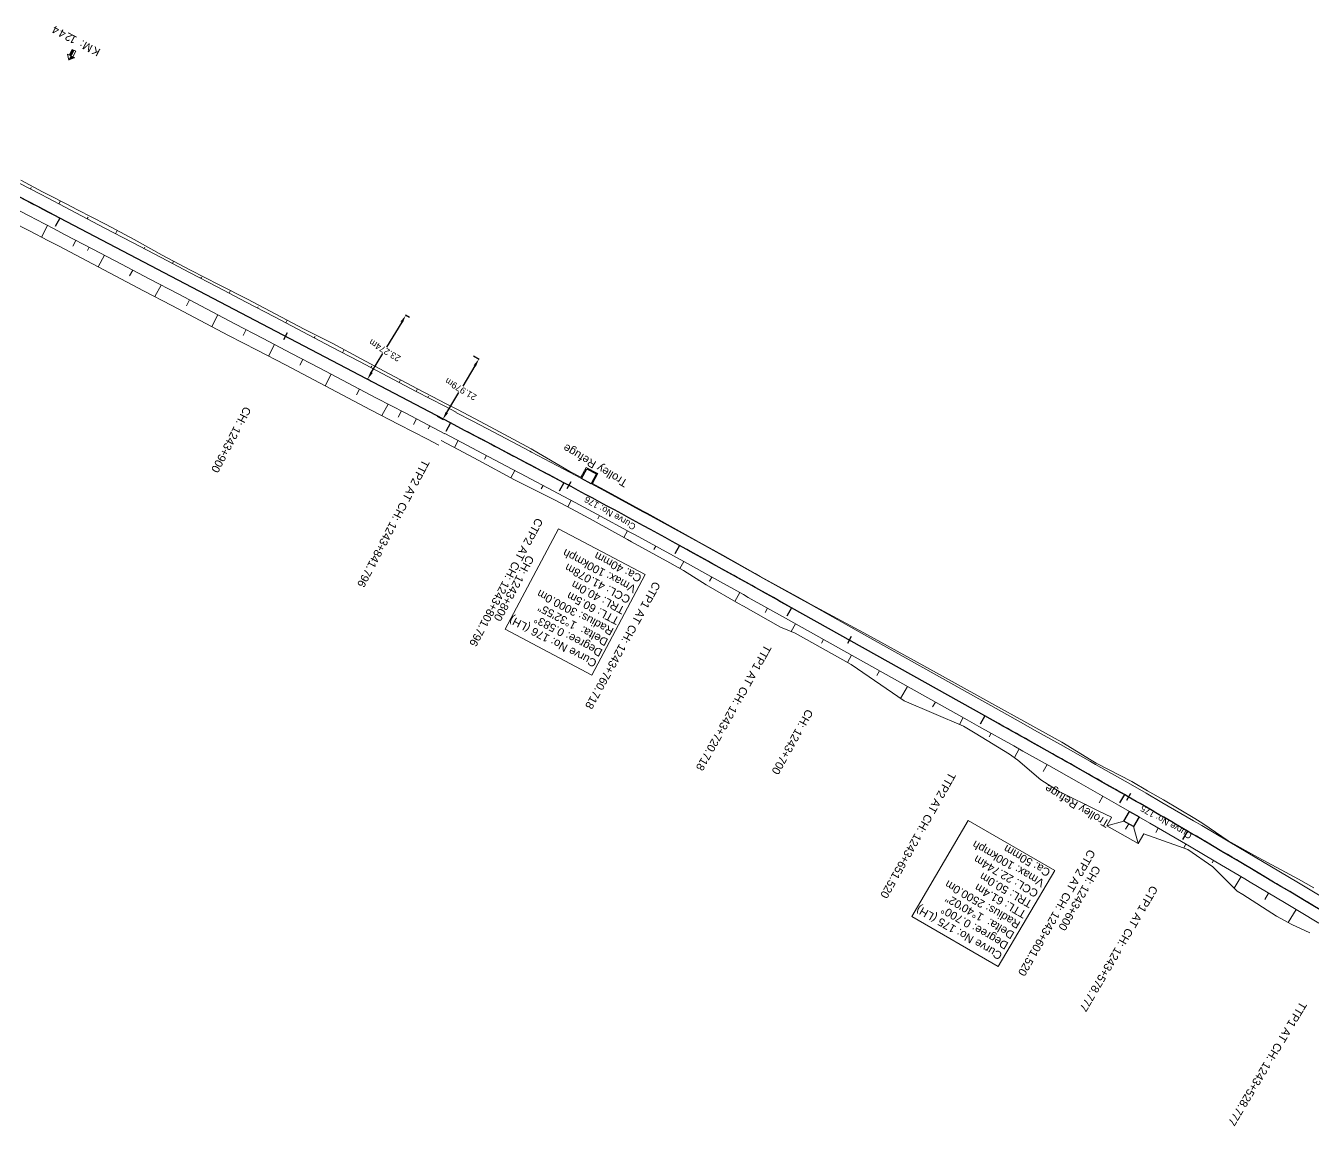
# Model space of a CAD drawing. Header units: metres. Extents: x 593990 to 610403, y 3402023 to 3411833.
# Drawn here: x 599997.9 to 600399.8, y 3407943.1 to 3408287 of the extents above; entities that cross this region are included whole.
import ezdxf

# ---------------------------------------------------------------- set-up
doc = ezdxf.new("R2010")
doc.units = ezdxf.units.M
doc.header["$MEASUREMENT"] = 0
doc.header["$PDSIZE"] = 1
doc.linetypes.add('CENTER2', pattern=[1.125, 0.75, -0.125, 0.125, -0.125])
for name, color, linetype, lineweight in [('C-ALIG-DG-LINE', 1, 'CENTER2', 70), ('C-ALIG-LABL-DG', 1, 'Continuous', 25), ('C-ALIG-LABL-DG-MARK', 1, 'Continuous', 25), ('Km post', 1, 'Continuous', 13), ('Proposed Curve_Details', 10, 'Continuous', 0), ('PROPOSED DFCC TOE LINE', 18, 'Continuous', 0), ('PROPOSED DFCC TOE SLOPES', 239, 'Continuous', 0), ('PROPOSED DFCC TRACK', 1, 'Continuous', 0), ('PROPOSED FORMATION LINE - PLAN', 187, 'Continuous', 0)]:
    doc.layers.add(name, color=color, linetype=linetype, lineweight=lineweight)
doc.layers.add('Trolley Refuse', color=10, linetype='Continuous')
doc.styles.add('Arial', font='arial.ttf')
doc.styles.get("Standard").update_dxf_attribs({"font": 'arial.ttf'})
doc.styles.add('Style-Arial', font='arial.ttf')
doc.dimstyles.get("Standard").update_dxf_attribs({"dimtxt": 0.18, "dimasz": 0.18, "dimexe": 0.18, "dimexo": 0.0625, "dimgap": 0.09, "dimtad": 0, "dimtih": 1, "dimtoh": 1, "dimdec": 4, "dimzin": 0, "dimdsep": 46, "dimtxsty": 'Standard', "dimcen": 0.09, "dimadec": 0, "dimazin": 0, "dimtfac": 1, "dimtdec": 4, "dimtofl": 0, "dimtmove": 0, "dimatfit": 3, "dimfxl": 1, "dimtolj": 1, "dimtzin": 0, "dimarcsym": 0})

# ---------------------------------------------------------------- blocks, each defined once
blk = doc.blocks.new('*D141')
at = {"layer": 'Defpoints', "color": 0, "transparency": 16777216}
for p in [(600137.59, 3408184), (600139.38, 3408182.93), (600126.3, 3408165.15)]:
    blk.add_point(p, dxfattribs=at)
at = {"layer": 'PROPOSED DFCC TRACK', "color": 0, "lineweight": -2, "transparency": 16777216}
for p, q in [((600138.09, 3408180.79), (600134.32, 3408174.49)), ((600137.7, 3408183.94), (600139.49, 3408182.87)), ((600129.37, 3408166.22), (600133.14, 3408172.52)), ((600126.4, 3408165.08), (600128.19, 3408164.01))]:
    blk.add_line(p, q, dxfattribs=at)
at = {"layer": 'PROPOSED DFCC TRACK', "color": 0, "transparency": 16777216}
for points in [[(600137.74, 3408181), (600138.45, 3408180.57), (600139.38, 3408182.93)], [(600129.01, 3408166.43), (600129.73, 3408166.01), (600128.09, 3408164.07)]]:
    blk.add_solid(points, dxfattribs=at)
at = {"layer": 'PROPOSED DFCC TRACK', "color": 0, "lineweight": 0, "transparency": 16777216, "insert": (600133.73, 3408173.5), "char_height": 2, "attachment_point": 5, "rotation": 149, "style": 'Style-Arial'}
blk.add_mtext('\\A1;21.979m', dxfattribs=at)
blk = doc.blocks.new('TerminatorOpen_0.5')
at = {"color": 0, "linetype": 'ByBlock', "lineweight": -2}
for q in [(-1, 0.25), (-1, 0), (-1, -0.25)]:
    blk.add_line((0, 0), q, dxfattribs=at)
blk = doc.blocks.new('*D142')
at = {"layer": 'Defpoints', "color": 0, "transparency": 16777216}
for p in [(600116.57, 3408196.58), (600117.85, 3408195.81), (600105.87, 3408175.86)]:
    blk.add_point(p, dxfattribs=at)
at = {"layer": 'PROPOSED DFCC TRACK', "color": 0, "lineweight": -2, "transparency": 16777216}
for p, q in [((600117.74, 3408195.88), (600116.47, 3408196.64)), ((600115.29, 3408194.44), (600110.58, 3408186.6)), ((600105.88, 3408178.77), (600109.4, 3408184.63)), ((600105.76, 3408175.92), (600104.49, 3408176.69))]:
    blk.add_line(p, q, dxfattribs=at)
at = {"layer": 'PROPOSED DFCC TRACK', "color": 0, "transparency": 16777216}
for points in [[(600114.93, 3408194.65), (600115.64, 3408194.22), (600116.57, 3408196.58)], [(600105.53, 3408178.98), (600106.24, 3408178.55), (600104.6, 3408176.62)]]:
    blk.add_solid(points, dxfattribs=at)
at = {"layer": 'PROPOSED DFCC TRACK', "color": 0, "lineweight": 0, "transparency": 16777216, "insert": (600109.99, 3408185.62), "char_height": 2, "attachment_point": 5, "rotation": 149, "style": 'Style-Arial'}
blk.add_mtext('\\A1;23.274m', dxfattribs=at)
blk = doc.blocks.new('Tick Hor')
blk.add_lwpolyline([(-0.5, 0), (0.5, 0)])
blk = doc.blocks.new('KM Post')
at = {"layer": 'Km post', "lineweight": 13}
h = blk.add_hatch(color=256, dxfattribs=at)
h.paths.add_polyline_path([(0, -8.9), (1.6, -8.9), (1.6, -3.8), (0, -3.8)])
h.paths.add_polyline_path([(0, -3.8), (0, 0), (-3.4, -3.8)])
for p, q in [((0, -8.9), (0, 0)), ((3.1, -3.8), (0, 0)), ((3.1, -3.8), (-3.4, -3.8))]:
    blk.add_line(p, q, dxfattribs=at)
blk.add_lwpolyline([(1.6, -3.8), (1.6, -8.9), (-1.6, -8.9), (-1.6, -3.8)], dxfattribs=at)

msp = doc.modelspace()

# ---------------------------------------------------------------- linework, layer by layer
at = {"layer": 'C-ALIG-DG-LINE', "color": 1, "linetype": 'Continuous', "lineweight": 30, "flags": 128}
for points in [[(600008.5116, 3408226.9181), (600006.7975, 3408227.817), (600005.0835, 3408228.716), (600003.3695, 3408229.6152), (600001.6556, 3408230.5145), (599999.9419, 3408231.414), (599998.2283, 3408232.3139), (599996.5149, 3408233.2141)], [(600130.4873, 3408162.9487), (600008.5116, 3408226.9181)], [(600165.8699, 3408144.2922), (600164.7311, 3408144.8989), (600163.592, 3408145.505), (600162.4527, 3408146.1107), (600161.3132, 3408146.716), (600160.1734, 3408147.3209), (600159.0334, 3408147.9253), (600157.8932, 3408148.5293), (600156.7528, 3408149.133), (600155.6122, 3408149.7363), (600154.4714, 3408150.3392), (600153.3304, 3408150.9419), (600152.1893, 3408151.5442), (600151.048, 3408152.1462), (600149.9066, 3408152.7479), (600148.765, 3408153.3493), (600147.6233, 3408153.9505), (600146.4815, 3408154.5515), (600145.3395, 3408155.1522), (600144.1975, 3408155.7527), (600143.0553, 3408156.3531), (600141.9131, 3408156.9532), (600140.7707, 3408157.5532), (600139.6283, 3408158.1531), (600138.4858, 3408158.7528), (600137.3433, 3408159.3524), (600136.2007, 3408159.952), (600135.0581, 3408160.5514), (600133.9154, 3408161.1508), (600132.7727, 3408161.7501), (600131.63, 3408162.3494), (600130.4873, 3408162.9487)], [(600236.9397, 3408105.2732), (600235.8136, 3408105.9031), (600234.6875, 3408106.533), (600233.5614, 3408107.1629), (600232.4352, 3408107.7928), (600231.3091, 3408108.4226), (600230.1828, 3408109.0523), (600229.0565, 3408109.6819), (600227.9302, 3408110.3114), (600226.8038, 3408110.9408), (600225.6773, 3408111.57), (600224.5507, 3408112.1991), (600223.424, 3408112.828), (600222.2972, 3408113.4567), (600221.1704, 3408114.0853), (600220.0433, 3408114.7136), (600218.9162, 3408115.3416), (600217.7889, 3408115.9695), (600216.6615, 3408116.597), (600215.5339, 3408117.2243), (600214.4061, 3408117.8513), (600213.2782, 3408118.4779), (600212.1501, 3408119.1043), (600211.0218, 3408119.7302), (600209.8933, 3408120.3559), (600208.7645, 3408120.9811), (600207.6356, 3408121.606), (600206.5065, 3408122.2304), (600205.3771, 3408122.8545), (600204.2474, 3408123.4781), (600203.1176, 3408124.1012), (600201.9874, 3408124.7239)], [(600297.3306, 3408071.4901), (600236.9397, 3408105.2732)], [(600340.8851, 3408046.9345), (600339.4852, 3408047.7355), (600338.0847, 3408048.5356), (600336.6838, 3408049.3349), (600335.2824, 3408050.1334), (600333.8806, 3408050.9311), (600332.4784, 3408051.7281), (600331.0757, 3408052.5243), (600329.6726, 3408053.3198), (600328.2691, 3408054.1146), (600326.8653, 3408054.9088), (600325.4612, 3408055.7024), (600324.0567, 3408056.4954), (600322.6519, 3408057.2879), (600321.2467, 3408058.0798), (600319.8414, 3408058.8712), (600318.4357, 3408059.6621), (600317.0298, 3408060.4527), (600315.6237, 3408061.2428), (600314.2173, 3408062.0325), (600312.8108, 3408062.8219), (600311.4041, 3408063.6109), (600309.9972, 3408064.3997), (600308.5902, 3408065.1882), (600307.183, 3408065.9764), (600305.7757, 3408066.7645), (600304.3684, 3408067.5523), (600302.9609, 3408068.3401), (600301.5534, 3408069.1277), (600300.1458, 3408069.9152), (600298.7382, 3408070.7027), (600297.3306, 3408071.4901)], [(600400.7949, 3408011.673), (600399.4107, 3408012.501), (600398.0265, 3408013.3288), (600396.6422, 3408014.1566), (600395.2578, 3408014.9842), (600393.8733, 3408015.8116), (600392.4887, 3408016.6389), (600391.104, 3408017.4659), (600389.7191, 3408018.2927), (600388.334, 3408019.1191), (600386.9488, 3408019.9453), (600385.5633, 3408020.7711), (600384.1776, 3408021.5965), (600382.7917, 3408022.4215), (600381.4055, 3408023.2461), (600380.0191, 3408024.0702), (600378.6323, 3408024.8939), (600377.2452, 3408025.717), (600375.8579, 3408026.5395), (600374.4701, 3408027.3615), (600373.082, 3408028.1829), (600371.6936, 3408029.0037), (600370.3047, 3408029.8238), (600368.9155, 3408030.6431), (600367.5258, 3408031.4618), (600366.1356, 3408032.2797), (600364.745, 3408033.0969), (600363.354, 3408033.9132), (600361.9624, 3408034.7287), (600360.5703, 3408035.5433)]]:
    msp.add_lwpolyline(points, dxfattribs=at)
for points in [[(600201.9874, 3408124.7239, 0.0034232), (600165.8699, 3408144.2922)], [(600360.5703, 3408035.5433, 0.00227436), (600340.8851, 3408046.9345)]]:
    msp.add_lwpolyline(points, format="xyb", dxfattribs=at)
at = {"layer": 'C-ALIG-LABL-DG-MARK', "color": 1, "linetype": 'Continuous', "lineweight": 25}
for p, q in [((600008.5116, 3408226.9181), (600007.1182, 3408224.2613)), ((600130.4873, 3408162.9487), (600129.094, 3408160.2919)), ((600165.8699, 3408144.2922), (600164.4589, 3408141.6447)), ((600201.9874, 3408124.7239), (600200.5403, 3408122.096)), ((600236.9397, 3408105.2732), (600235.4751, 3408102.655)), ((600297.3306, 3408071.4901), (600295.866, 3408068.8719)), ((600340.8851, 3408046.9345), (600339.3944, 3408044.3311)), ((600360.5703, 3408035.5433), (600359.056, 3408032.9536))]:
    msp.add_line(p, q, dxfattribs=at)
at = {"layer": 'Proposed Curve_Details'}
for points in [[(600174.614, 3408084.2679), (600191.2958, 3408115.6384), (600164.2496, 3408129.9317), (600147.5679, 3408098.5613)], [(600301.4872, 3407993.2245), (600319.1329, 3408023.222), (600292.1648, 3408038.8275), (600274.5191, 3408008.8301)]]:
    msp.add_lwpolyline(points, close=True, dxfattribs=at)
at = {"layer": 'PROPOSED DFCC TOE LINE'}
for p, q in [((599999.6504, 3408236.4324), (599999.4147, 3408235.984)), ((600008.269, 3408231.3363), (600008.7635, 3408232.2788)), ((600017.3894, 3408227.196), (600017.1249, 3408226.6917)), ((600004.7366, 3408224.6007), (600002.8537, 3408220.9988)), ((600025.9809, 3408222.0473), (600026.5015, 3408223.0398)), ((600012.6482, 3408218.1544), (600013.5951, 3408219.9612)), ((600035.0601, 3408217.8283), (600034.8369, 3408217.4028)), ((600022.4511, 3408215.3167), (600020.5513, 3408211.6942)), ((600043.693, 3408212.7583), (600044.064, 3408213.4659)), ((600030.3562, 3408208.8591), (600031.3071, 3408210.6722)), ((600040.1632, 3408206.0277), (600038.2602, 3408202.3993)), ((600052.732, 3408208.4629), (600052.549, 3408208.1138)), ((600048.0655, 3408199.5649), (600049.0192, 3408201.3833)), ((600061.405, 3408203.4694), (600061.8327, 3408204.2849)), ((600057.8752, 3408196.7388), (600055.9575, 3408193.0823)), ((600070.4894, 3408199.2604), (600070.261, 3408198.8249)), ((600079.117, 3408194.1804), (600079.5666, 3408195.0378)), ((600065.7712, 3408190.2639), (600066.7312, 3408192.0943)), ((600088.2165, 3408190.0003), (600087.973, 3408189.536)), ((600075.5872, 3408187.4499), (600073.6827, 3408183.8184)), ((600096.829, 3408184.8915), (600097.3337, 3408185.8539)), ((600083.4996, 3408181.0062), (600084.4432, 3408182.8054)), ((600105.9077, 3408180.6716), (600105.685, 3408180.247)), ((600093.2992, 3408178.1609), (600091.4067, 3408174.5523)), ((600101.2024, 3408171.6997), (600102.1552, 3408173.5164)), ((600114.541, 3408175.6025), (600114.9507, 3408176.3836)), ((600111.0112, 3408168.872), (600109.116, 3408165.2583)), ((600123.5995, 3408171.3441), (600123.397, 3408170.9581)), ((600118.9258, 3408162.4324), (600119.8672, 3408164.2275))]:
    msp.add_line(p, q, dxfattribs=at)
at = {"layer": 'PROPOSED DFCC TOE LINE', "lineweight": 0, "flags": 128}
for points in [[(599996.3403, 3408238.7363), (600003.1581, 3408235.1683), (600005.2006, 3408234.1111), (600010.7765, 3408231.2435), (600014.0942, 3408229.5402), (600022.9777, 3408224.9482), (600031.7717, 3408220.1855), (600040.5352, 3408215.3646), (600049.3419, 3408210.626), (600058.2594, 3408206.0989), (600067.177, 3408201.5719), (600076.0133, 3408196.8898), (600084.881, 3408192.2677), (600093.8128, 3408187.7677), (600102.5997, 3408182.9915), (600111.411, 3408178.2617), (600120.2447, 3408173.5747), (600129.1221, 3408168.9711), (600132.6719, 3408167.1124)], [(600132.6719, 3408167.1124), (600137.9799, 3408164.3328), (600144.5085, 3408160.9666), (600155.6473, 3408154.9325), (600156.24, 3408154.6063), (600167.7553, 3408147.8277), (600171.2478, 3408145.9995), (600172.9146, 3408149.1021), (600176.5394, 3408147.1549), (600174.8841, 3408144.0735), (600179.8676, 3408141.4032), (600190.6555, 3408135.4623), (600191.8783, 3408134.7906), (600203.8752, 3408128.1538), (600208.1721, 3408125.7561), (600215.522, 3408121.6332), (600225.615, 3408115.9377), (600227.1405, 3408115.0744), (600238.8213, 3408108.6386), (600243.1304, 3408106.275), (600260.7274, 3408096.7655), (600278.2361, 3408087.0982), (600295.7464, 3408077.4336), (600299.4997, 3408075.362), (600310.4448, 3408069.318), (600313.258, 3408067.7624), (600321.3877, 3408063.2581), (600330.5593, 3408057.6893), (600332.1024, 3408056.7832), (600343.2241, 3408051.0138), (600348.1536, 3408048.1041), (600353.052, 3408045.2553), (600362.8785, 3408039.4957), (600365.3877, 3408037.8834), (600373.2641, 3408032.4607), (600382.4727, 3408027.4325), (600384.2535, 3408026.4615), (600395.2498, 3408020.4795), (600400.039, 3408017.8171)], [(600398.7375, 3408003.734), (600393.1852, 3408006.3556), (600388.3988, 3408009.0115), (600377.8556, 3408015.7061), (600376.1349, 3408016.7681), (600368.4649, 3408024.3353), (600360.6498, 3408029.8024), (600357.8199, 3408030.8448), (600346.9821, 3408034.7216), (600345.2159, 3408031.6206), (600335.4077, 3408037.2071), (600336.8984, 3408039.8243), (600336.8339, 3408039.854), (600332.6918, 3408041.917), (600320.5218, 3408047.9511), (600314.8012, 3408051.5529), (600307.63, 3408057.725), (600305.0031, 3408059.6047), (600294.3477, 3408066.1523), (600290.6181, 3408068.2662), (600272.1366, 3408076.1946), (600255.577, 3408087.5586), (600238.1432, 3408097.3598), (600233.5617, 3408099.2365), (600221.9426, 3408105.7663), (600220.4044, 3408106.6024), (600210.3794, 3408112.376), (600203.2488, 3408116.8483), (600198.9731, 3408119.2521), (600187.0336, 3408125.8972), (600185.8163, 3408126.5691), (600175.0516, 3408132.4657), (600168.2939, 3408136.1265), (600163.0277, 3408138.9574), (600151.1317, 3408144.9357), (600150.537, 3408145.2545), (600139.3846, 3408151.2139), (600132.9127, 3408154.6743), (600127.6429, 3408157.523)]]:
    msp.add_lwpolyline(points, dxfattribs=at)
at = {"layer": 'PROPOSED DFCC TOE LINE', "flags": 128}
msp.add_lwpolyline([(600126.8528, 3408156.0165), (600123.2992, 3408157.8681), (600114.4309, 3408162.489), (600105.5625, 3408167.1099), (600096.6974, 3408171.737), (600087.8693, 3408176.4347), (600079.0036, 3408181.0606), (600070.1251, 3408185.6623), (600061.2583, 3408190.2862), (600052.4134, 3408194.9518), (600043.5672, 3408199.615), (600034.7119, 3408204.2609), (600025.8573, 3408208.908), (600017.0037, 3408213.557), (600008.1543, 3408218.2142), (600004.8542, 3408219.9509), (599999.298, 3408222.8611), (599997.2596, 3408223.9307), (599993.699, 3408225.8012), (599993.0504, 3408224.5664), (599986.5275, 3408227.9873), (599987.176, 3408229.225)], dxfattribs=at)
at = {"layer": 'PROPOSED DFCC TOE SLOPES', "flags": 128}
for points in [[(600017.7572, 3408217.8349), (600017.2327, 3408216.8348)], [(600119.8267, 3408172.7741), (600120.2462, 3408173.574)], [(600115.1732, 3408166.7457), (600114.1558, 3408164.8056)], [(600124.0292, 3408162.1012), (600123.4929, 3408161.0786)], [(600132.8842, 3408157.457), (600131.7529, 3408155.3013)], [(600141.7351, 3408152.8093), (600141.1498, 3408151.6963)], [(600150.5773, 3408148.1532), (600149.3744, 3408145.8758)], [(600167.6346, 3408147.601), (600167.7553, 3408147.8277)], [(600159.4065, 3408143.4758), (600158.841, 3408142.4107)], [(600180.6497, 3408140.7963), (600180.7227, 3408140.9322)], [(600180.6611, 3408140.7901), (600180.7345, 3408140.9257)], [(600168.2245, 3408138.7826), (600167.1368, 3408136.7485)], [(600177.0218, 3408134.0565), (600176.466, 3408133.0259)], [(600189.3812, 3408135.8929), (600189.4943, 3408136.1018)], [(600189.3938, 3408135.8861), (600189.5076, 3408136.0944)], [(600185.8036, 3408129.3011), (600184.6616, 3408127.2016)], [(600198.2151, 3408131.1752), (600198.2612, 3408131.2595)], [(600198.2222, 3408131.1713), (600198.2684, 3408131.2556)], [(600194.5692, 3408124.5113), (600193.9798, 3408123.4353)], [(600206.9412, 3408126.2737), (600207.0124, 3408126.4033)], [(600206.9532, 3408126.267), (600207.0248, 3408126.3963)], [(600215.7242, 3408121.4637), (600215.7476, 3408121.5059)], [(600215.7319, 3408121.4594), (600215.7554, 3408121.5015)], [(600203.3251, 3408119.703), (600202.1052, 3408117.4912)], [(600224.4448, 3408116.5515), (600224.4646, 3408116.5869)], [(600224.4491, 3408116.5491), (600224.4688, 3408116.5845)], [(600212.0629, 3408114.8629), (600211.3356, 3408113.5535)], [(600227.1293, 3408115.0543), (600227.1405, 3408115.0744)], [(600220.7933, 3408110.0004), (600219.2642, 3408107.2591)], [(600229.5206, 3408105.1248), (600228.7513, 3408103.7485)], [(600238.2477, 3408100.2446), (600236.9155, 3408097.8627)], [(600246.9747, 3408095.3627), (600246.3432, 3408094.2338)], [(600255.7019, 3408090.4806), (600254.4286, 3408088.2043)], [(600264.4292, 3408085.5985), (600263.5976, 3408084.1119)], [(600273.1565, 3408080.7164), (600271.0458, 3408076.9432)], [(600281.8838, 3408075.8343), (600281.0218, 3408074.2935)], [(600290.6109, 3408070.9523), (600289.4003, 3408068.7886)], [(600299.3372, 3408066.0697), (600298.7159, 3408064.9597)], [(600308.0604, 3408061.1862), (600306.5523, 3408058.4961)], [(600316.7747, 3408056.2934), (600315.554, 3408054.1245)], [(600334.1607, 3408046.4489), (600332.9924, 3408044.3991)], [(600340.7183, 3408038.6634), (600335.4077, 3408037.2071)], [(600342.2389, 3408037.7973), (600341.2754, 3408036.1056)], [(600343.7596, 3408036.9312), (600345.2159, 3408031.6206)], [(600351.4748, 3408036.4959), (600350.6624, 3408035.0958)], [(600360.1042, 3408031.4707), (600359.3977, 3408030.2636)], [(600368.7119, 3408026.408), (600368.2429, 3408025.6133)], [(600377.3075, 3408021.3175), (600375.1708, 3408017.7192)], [(600385.8941, 3408016.2047), (600384.6827, 3408014.1725)], [(600394.4777, 3408011.0813), (600392.0353, 3408006.9937)]]:
    msp.add_lwpolyline(points, dxfattribs=at)
at = {"layer": 'PROPOSED DFCC TRACK', "linetype": 'Continuous', "lineweight": 30}
msp.add_line((600130.4881, 3408162.9483), (600008.5089, 3408226.9195), dxfattribs=at)
at = {"layer": 'PROPOSED DFCC TRACK', "linetype": 'Continuous', "lineweight": 30, "flags": 128}
msp.add_lwpolyline([(600008.5089, 3408226.9195), (600001.8671, 3408230.4035), (599995.2273, 3408233.891), (599988.5912, 3408237.3856), (599981.9608, 3408240.8909), (599975.3379, 3408244.4104), (599968.7244, 3408247.9476), (599962.1224, 3408251.506), (599955.5337, 3408255.0893)], dxfattribs=at)
msp.add_lwpolyline([(600403.5609, 3408010.0183), (600398.1973, 3408013.2267), (600392.8326, 3408016.4335), (600387.466, 3408019.6368), (600382.0964, 3408022.8352), (600376.7228, 3408026.0268), (600371.3442, 3408029.2101), (600365.9596, 3408032.3832), (600360.5681, 3408035.5446, 0.00227383), (600340.8875, 3408046.9331), (600335.46, 3408050.0323), (600330.0258, 3408053.1196), (600324.5858, 3408056.1968), (600319.141, 3408059.2654), (600313.6923, 3408062.3272), (600308.2408, 3408065.3839), (600302.7874, 3408068.4372), (600297.333, 3408071.4888), (600236.9389, 3408105.2736), (600232.5751, 3408107.7145), (600228.2109, 3408110.1545), (600223.8457, 3408112.5927), (600219.4789, 3408115.0281), (600215.1102, 3408117.4599), (600210.7388, 3408119.8871), (600206.3645, 3408122.3089), (600201.9866, 3408124.7243, 0.00342304), (600165.8707, 3408144.2918), (600161.4564, 3408146.64), (600157.0387, 3408148.9817), (600152.6181, 3408151.3179), (600148.195, 3408153.6495), (600143.77, 3408155.9774), (600139.3435, 3408158.3026), (600134.9161, 3408160.6259), (600130.4881, 3408162.9483)], format="xyb", dxfattribs=at)
at = {"layer": 'PROPOSED FORMATION LINE - PLAN', "flags": 128}
for points in [[(600132.253, 3408166.3136), (600128.7044, 3408168.1746), (600119.8484, 3408172.8191), (600110.9924, 3408177.4636), (600102.1364, 3408182.108), (600093.2804, 3408186.7525), (600084.4244, 3408191.397), (600075.5684, 3408196.0415), (600066.7124, 3408200.6859), (600057.8564, 3408205.3304), (600049.0004, 3408209.9749), (600040.1444, 3408214.6194), (600031.2883, 3408219.2638), (600022.4323, 3408223.9083), (600013.5763, 3408228.5528), (600010.2737, 3408230.2848), (600004.7211, 3408233.1973), (600002.6845, 3408234.266), (599995.8717, 3408237.8455)], [(600128.7232, 3408159.583), (600125.1746, 3408161.4441), (600116.3186, 3408166.0885), (600107.4626, 3408170.733), (600098.6066, 3408175.3775), (600089.7506, 3408180.022), (600080.8946, 3408184.6664), (600072.0386, 3408189.3109), (600063.1826, 3408193.9554), (600054.3266, 3408198.5998), (600045.4706, 3408203.2443), (600036.6146, 3408207.8888), (600027.7585, 3408212.5333), (600018.9025, 3408217.1777), (600010.0465, 3408221.8222), (600006.744, 3408223.5542), (600001.1828, 3408226.4535), (599999.1424, 3408227.5177), (599992.3145, 3408231.0834)], [(600405.4861, 3408013.2363), (600399.4566, 3408016.843), (600394.7559, 3408019.6527), (600384.0136, 3408026.0581), (600382.2714, 3408027.0939), (600373.2512, 3408032.4389), (600365.0319, 3408037.2765), (600362.461, 3408038.7818), (600352.6189, 3408044.507), (600347.7129, 3408047.3386), (600342.7509, 3408050.1874), (600331.875, 3408056.382), (600330.3184, 3408057.2637), (600320.9799, 3408062.5335), (600312.8776, 3408067.084), (600310.0736, 3408068.6555), (600299.1638, 3408074.7615), (600295.4224, 3408076.8545), (600277.9679, 3408086.6186), (600260.5133, 3408096.3828), (600243.0588, 3408106.147), (600238.7697, 3408108.5464), (600227.1293, 3408115.0543), (600225.5988, 3408115.9088), (600215.4744, 3408121.5477), (600208.1037, 3408125.6323), (600203.7955, 3408128.0092), (600191.7717, 3408134.5948), (600190.5465, 3408135.2619), (600179.7179, 3408141.1255), (600172.9252, 3408144.7745), (600167.6345, 3408147.6011), (600155.8434, 3408153.8556), (600155.2454, 3408154.1714), (600144.0388, 3408160.0725), (600137.5358, 3408163.4863), (600132.2298, 3408166.2693)], [(600401.6357, 3408006.8002), (600395.6074, 3408010.4061), (600390.9094, 3408013.2142), (600380.1792, 3408019.6123), (600378.4398, 3408020.6465), (600369.4371, 3408025.9812), (600361.2385, 3408030.8065), (600358.6751, 3408032.3074), (600348.8625, 3408038.0155), (600343.9711, 3408040.8386), (600339.0241, 3408043.6789), (600328.1766, 3408049.8573), (600326.6235, 3408050.7371), (600317.302, 3408055.9972), (600309.2096, 3408060.5421), (600306.408, 3408062.1123), (600295.5022, 3408068.2161), (600291.7608, 3408070.309), (600274.3063, 3408080.0732), (600256.8517, 3408089.8374), (600239.3972, 3408099.6015), (600235.1081, 3408102.0009), (600223.4726, 3408108.5061), (600221.9435, 3408109.3598), (600211.8323, 3408114.9914), (600204.4757, 3408119.0682), (600200.1777, 3408121.4395), (600188.1839, 3408128.0086), (600186.9617, 3408128.674), (600176.1602, 3408134.523), (600169.3844, 3408138.1629), (600164.1069, 3408140.9825), (600152.3404, 3408147.2239), (600151.7434, 3408147.5392), (600140.5505, 3408153.433), (600134.0514, 3408156.8448), (600128.7465, 3408159.6273)]]:
    msp.add_lwpolyline(points, dxfattribs=at)
at = {"layer": 'Trolley Refuse'}
for points in [[(600173.0399, 3408148.6859), (600176.1232, 3408147.0296), (600174.4669, 3408143.9463), (600171.3836, 3408145.6027)], [(600342.4505, 3408041.7047), (600345.4918, 3408039.9725), (600343.7596, 3408036.9312), (600340.7183, 3408038.6634)]]:
    msp.add_lwpolyline(points, close=True, dxfattribs=at)

# ---------------------------------------------------------------- block references
at = {"layer": 'C-ALIG-LABL-DG', "color": 1, "linetype": 'Continuous', "lineweight": 25}
for name, p, xscale, yscale, zscale, rotation in [('KM Post', (600011.3825, 3408276.2037), 0.3933041122191764, 0.3933041122191764, 0.3933041122191764, 152.4643672325903), ('Tick Hor', (600078.9421, 3408189.9813), 2.500000000000001, 2.500000000000001, 2.500000000000001, 242.3255464783429), ('Tick Hor', (600167.4549, 3408143.4468), 2.499999999999998, 2.499999999999998, 2.499999999999998, 241.9092670836091), ('Tick Hor', (600255.021, 3408095.1584), 2.5, 2.5, 2.5, 240.7770665223574), ('Tick Hor', (600342.2041, 3408046.1786), 2.5, 2.5, 2.5, 240.1692677397886)]:
    msp.add_blockref(name, p, dxfattribs=dict(at, xscale=xscale, yscale=yscale, zscale=zscale, rotation=rotation))

# ---------------------------------------------------------------- texts
at = {"layer": 'C-ALIG-LABL-DG', "color": 1, "linetype": 'Continuous', "lineweight": 25, "char_height": 2.5, "attachment_point": 7, "style": 'Arial'}
for s, insert, rotation in [('4', (600008.6706, 3408286.2589), 151.723334), ('4', (600010.7495, 3408285.1541), 151.8028), ('2', (600012.765, 3408284.0865), 151.87979), ('1', (600014.1319, 3408283.3645), 151.93197), (':', (600016.4058, 3408282.1669), 152.018717), ('M', (600019.0719, 3408280.7683), 152.120344), ('K', (600021.4578, 3408279.5218), 152.211206)]:
    msp.add_mtext(s, dxfattribs=dict(at, insert=insert, rotation=rotation))
at = {"layer": 'C-ALIG-LABL-DG', "color": 1, "linetype": 'Continuous', "lineweight": 25, "char_height": 2.5, "attachment_point": 6, "style": 'Arial', "bg_fill": 3, "box_fill_scale": 1.04, "bg_fill_color": 256, "bg_fill_true_color": 13158600, "bg_fill_transparency": 0}
for s, insert, width, rotation in [('TTP2 AT CH: 1243+841.796', (600102.3624, 3408111.9211), 44.559533, 242.325546), ('TTP1 AT CH: 1243+528.777', (600374.1248, 3407943.8664), 44.561255, 239.109906)]:
    msp.add_mtext(s, dxfattribs=dict(at, insert=insert, width=width, rotation=rotation))
at = {"layer": 'Proposed Curve_Details', "attachment_point": 7, "line_spacing_factor": 0.9, "style": 'Style-Arial'}
for s, insert, char_height, rotation in [('Curve No: 176', (600188.6254, 3408131.1374, -131.5135), 2, 149.711205), ('Curve No: 176{\\C1; (LH)}\\PDegree: 0.583%%D\\PDelta:  1%%D32\'55"\\PRadius: 3000.0m\\PTTL: 60.5m\\PTRL: 40.0m\\PCCL: 41.078m\\PVmax: 100kmph\\PCa: 40mm ', (600190.4917, 3408115.3005), 2.5, 152.144383), ('Curve No: 175', (600362.2185, 3408034.678, -131.5135), 2, 149.711205), ('Curve No: 175{\\C1; (LH)}\\PDegree: 0.700%%D\\PDelta:  1%%D40\'02"\\PRadius: 2500.0m\\PTTL: 61.4m\\PTRL: 50.0m\\PCCL: 22.744m\\PVmax: 100kmph\\PCa: 50mm  ', (600318.0715, 3408023.3384), 2.5, 149.943486)]:
    msp.add_mtext(s, dxfattribs=dict(at, insert=insert, char_height=char_height, rotation=rotation))
at = {"layer": 'Trolley Refuse'}
for p in [(600186.0877, 3408144.8859, -258.2984), (600336.4602, 3408038.5976)]:
    msp.add_text('Trolley Refuge', height=2.5, rotation=149.17669, dxfattribs=at).set_placement(p)

# ---------------------------------------------------------------- dimensions: what is measured, and where the dimension line sits
at = {"layer": 'PROPOSED DFCC TRACK', "color": 10, "lineweight": 0}
dim = msp.add_linear_dim(base=(600116.5732, 3408196.5793), p1=(600105.8706, 3408175.8588), p2=(600117.8477, 3408195.8144), angle=59.028296, dimstyle='Standard', override={"dimtxt": 2, "dimasz": 2.5, "dimexe": 0.125, "dimexo": 0.125, "dimgap": 0.125, "dimtad": 1, "dimtih": 0, "dimtoh": 0, "dimdec": 3, "dimzin": 11, "dimpost": 'm', "dimtxsty": 'Style-Arial', "dimsah": 1, "dimadec": 4, "dimazin": 3, "dimtmove": 2, "dimatfit": 1, "dimldrblk": 'TerminatorOpen_0.5', "dimfrac": 2, "dimtzin": 11}, dxfattribs=at)
dim.commit()
dim.dimension.update_dxf_attribs({"geometry": '*D142', "text_midpoint": (600109.9945, 3408185.6182), "dimtype": 129, "text_rotation": 149})
dim = msp.add_aligned_dim(p1=(600126.2975, 3408165.146), p2=(600137.589, 3408184.0025), distance=-2.0862, dimstyle='Standard', override={"dimtxt": 2, "dimasz": 2.5, "dimexe": 0.125, "dimexo": 0.125, "dimgap": 0.125, "dimtad": 1, "dimtih": 0, "dimtoh": 0, "dimdec": 3, "dimzin": 11, "dimpost": 'm', "dimtxsty": 'Style-Arial', "dimsah": 1, "dimadec": 4, "dimazin": 3, "dimtmove": 2, "dimatfit": 1, "dimldrblk": 'TerminatorOpen_0.5', "dimfrac": 2, "dimtzin": 11}, dxfattribs=at)
dim.commit()
dim.dimension.update_dxf_attribs({"geometry": '*D141', "text_midpoint": (600133.7331, 3408173.5025), "text_rotation": 149})

# ---------------------------------------------------------------- next in the draw order: texts
at = {"layer": 'C-ALIG-LABL-DG', "color": 1, "linetype": 'Continuous', "lineweight": 25, "char_height": 2.5, "style": 'Arial', "bg_fill": 3, "box_fill_scale": 1.04, "bg_fill_color": 256, "bg_fill_true_color": 13158600, "bg_fill_transparency": 0}
for s, insert, width, attachment_point, rotation in [('CH: 1243+900', (600067.2845, 3408167.7527), 22.502814, 4, 242.325546), ('CTP2 AT CH: 1243+801.796', (600137.3625, 3408093.4668), 44.859226, 6, 241.943575), ('CTP1 AT CH: 1243+760.718', (600173.5057, 3408073.9188), 44.866115, 6, 241.159038), ('TTP1 AT CH: 1243+720.718', (600208.0797, 3408054.678), 44.566422, 6, 240.777067), ('TTP2 AT CH: 1243+651.520', (600265.6458, 3408014.8502), 44.552643, 6, 240.777067), ('CTP1 AT CH: 1243+578.777', (600327.8097, 3407979.5187), 44.860948, 6, 239.682864)]:
    msp.add_mtext(s, dxfattribs=dict(at, insert=insert, width=width, attachment_point=attachment_point, rotation=rotation))

# ---------------------------------------------------------------- next in the draw order: texts
for s, insert, width, attachment_point, rotation in [('CH: 1243+800', (600155.6361, 3408121.3035), 22.502814, 4, 241.909267), ('CH: 1243+700', (600242.7669, 3408073.2529), 22.502814, 4, 240.777067), ('CTP2 AT CH: 1243+601.520', (600308.6355, 3407990.6142), 44.852336, 6, 240.204109)]:
    msp.add_mtext(s, dxfattribs=dict(at, insert=insert, width=width, attachment_point=attachment_point, rotation=rotation))

# ---------------------------------------------------------------- next in the draw order: texts
at = {"layer": 'C-ALIG-LABL-DG', "color": 1, "linetype": 'Continuous', "lineweight": 25, "insert": (600332.4928, 3408024.4044), "char_height": 2.5, "width": 22.502814, "attachment_point": 4, "rotation": 240.169268, "style": 'Arial', "bg_fill": 3, "box_fill_scale": 1.04, "bg_fill_color": 256, "bg_fill_true_color": 13158600, "bg_fill_transparency": 0}
msp.add_mtext('CH: 1243+600', dxfattribs=at)

doc.saveas('drawing.dxf')
